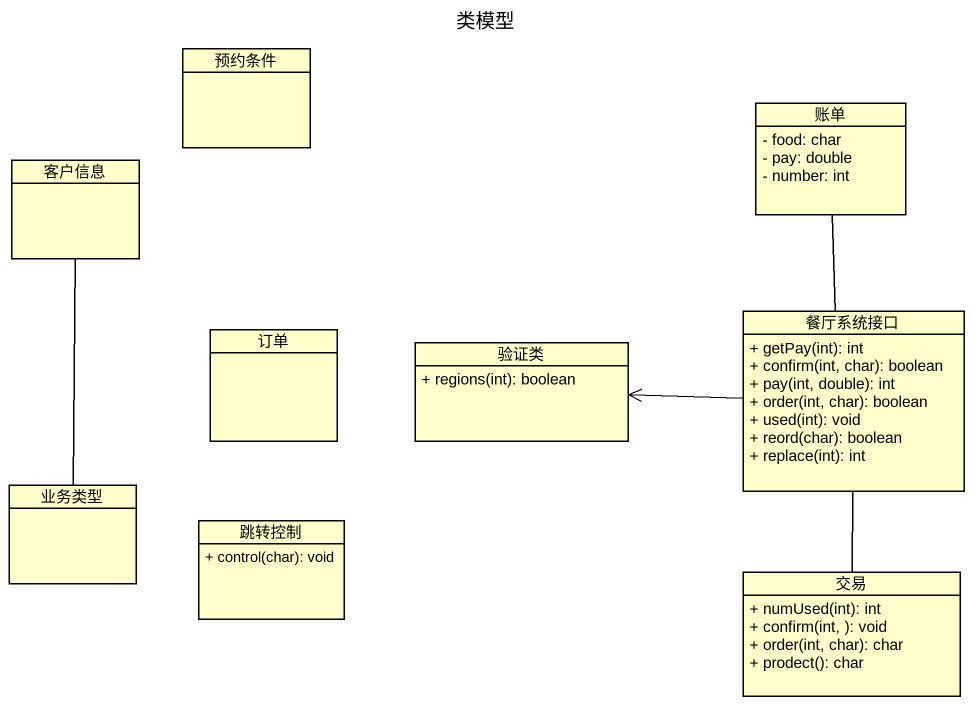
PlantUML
@startuml
title 类模型
hide circle
hide empty members
skinparam classAttributeIconSize 0
class 预约条件
class 账单 {
  - food: char
  - pay: double
  - number: int
}
class 客户信息
class 订单
class 餐厅系统接口 {
  + getPay(int): int
  + confirm(int, char): boolean
  + pay(int, double): int
  + order(int, char): boolean
  + used(int): void
  + reord(char): boolean
  + replace(int): int
}
class 验证类 {
  + regions(int): boolean
}
class 业务类型
class 跳转控制 {
  + control(char): void
}
class 交易 {
  + numUsed(int): int
  + confirm(int, ): void
  + order(int, char): char
  + prodect(): char
}
账单 -- 餐厅系统接口
餐厅系统接口 -left-> 验证类
餐厅系统接口 -- 交易
业务类型 -up- 客户信息
@enduml
